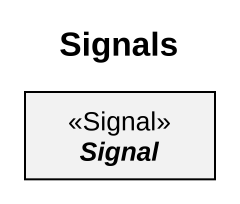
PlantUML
@startuml
title Signals
hide circle
hide empty members
abstract class Signal <<Signal>>
@enduml
